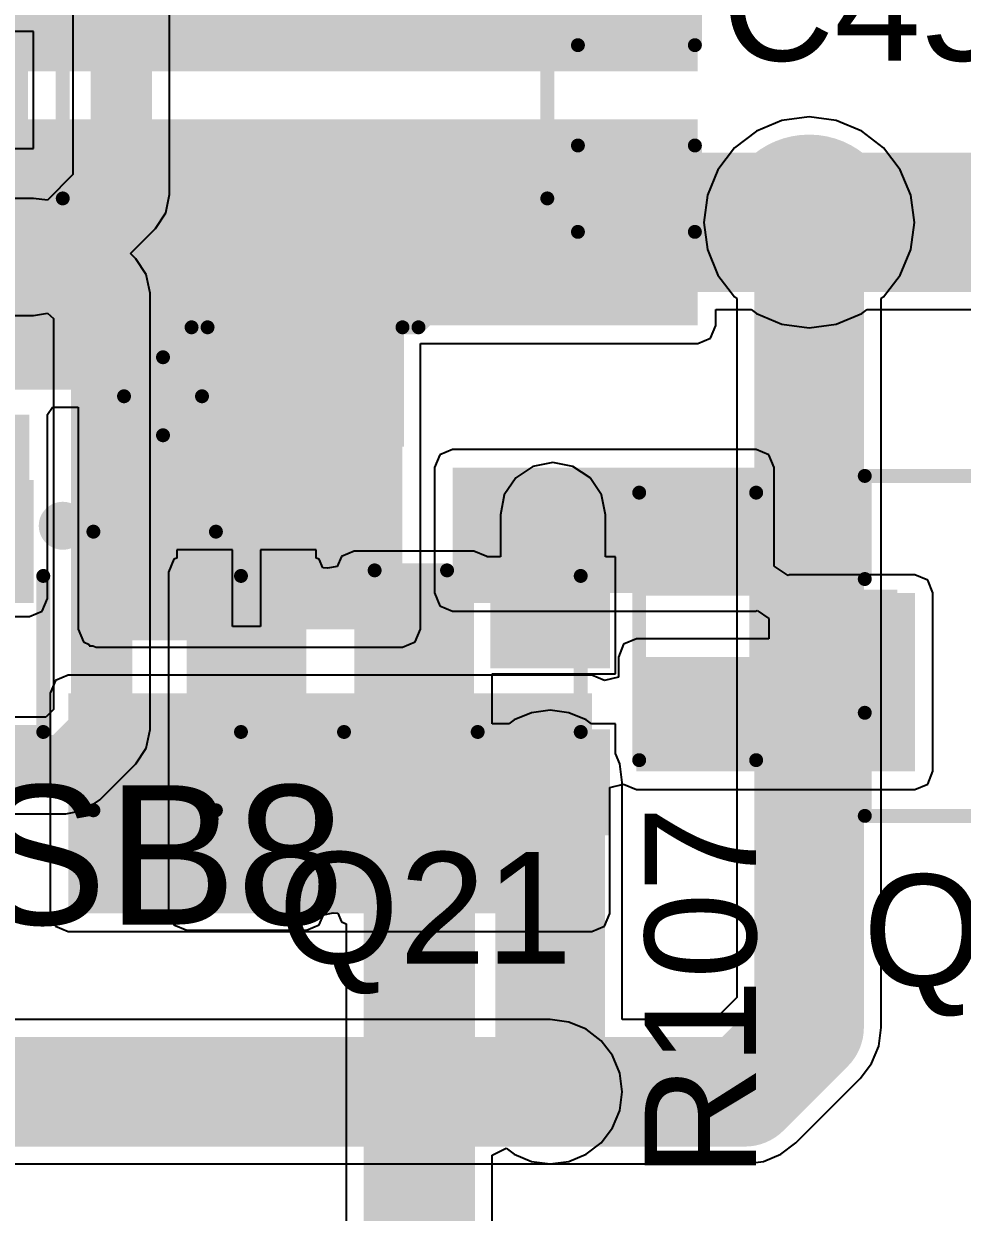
# Model space of a CAD drawing. Header units: millimetres. Extents: x 0 to 214, y 0 to 214.
# Drawn here: x 5.386 to 5.723, y 0.5388 to 0.9653 of the extents above; entities that cross this region are included whole.
import ezdxf

# ---------------------------------------------------------------- set-up
doc = ezdxf.new("R2010")
doc.units = ezdxf.units.MM
doc.header["$MEASUREMENT"] = 0
for name, color, linetype in [('BottomLayer', 5, 'Continuous'), ('BottomPaste', 16, 'Continuous'), ('BottomSolder', 6, 'Continuous'), ('TopLayer', 1, 'Continuous'), ('TopOverlay', 2, 'Continuous'), ('TopPaste', 8, 'Continuous'), ('TopSolder', 216, 'Continuous'), ('ViaHoleLayer', 16, 'Continuous')]:
    doc.layers.add(name, color=color, linetype=linetype)
doc.styles.add('Arial', font='', dxfattribs={"height": 0.2})
doc.styles.get('Arial').set_extended_font_data('Arial')

# ---------------------------------------------------------------- blocks, each defined once
blk = doc.blocks.new('SOT_23_44')
at = {"layer": 'TopLayer'}
for points in [[(-0.01614, 0.05748), (0.01614, 0.05748), (0.01614, 0.02126), (-0.01614, 0.02126)], [(-0.05354, -0.02126), (-0.02126, -0.02126), (-0.02126, -0.05748), (-0.05354, -0.05748)], [(0.02126, -0.02126), (0.05354, -0.02126), (0.05354, -0.05748), (0.02126, -0.05748)]]:
    blk.add_hatch(color=1, dxfattribs=at).paths.add_polyline_path(points)
at = {"layer": 'TopPaste'}
for points in [[(-0.01614, 0.05748), (0.01614, 0.05748), (0.01614, 0.02126), (-0.01614, 0.02126)], [(-0.05354, -0.02126), (-0.02126, -0.02126), (-0.02126, -0.05748), (-0.05354, -0.05748)], [(0.02126, -0.02126), (0.05354, -0.02126), (0.05354, -0.05748), (0.02126, -0.05748)]]:
    blk.add_hatch(color=8, dxfattribs=at).paths.add_polyline_path(points)
at = {"layer": 'TopSolder'}
for points in [[(-0.02014, 0.06148), (0.02014, 0.06148), (0.02014, 0.01726), (-0.02014, 0.01726)], [(-0.05754, -0.01726), (-0.01726, -0.01726), (-0.01726, -0.06148), (-0.05754, -0.06148)], [(0.01726, -0.01726), (0.05754, -0.01726), (0.05754, -0.06148), (0.01726, -0.06148)]]:
    blk.add_hatch(color=216, dxfattribs=at).paths.add_polyline_path(points)
at = {"layer": 'TopOverlay', "const_width": 0.005}
for points in [[(-0.061, 0.029), (-0.024, 0.029)], [(-0.061, 0.029), (-0.061, -0.027)], [(0.024, 0.029), (0.061, 0.029)], [(0.061, 0.029), (0.061, -0.027)], [(-0.013, -0.029), (0.013, -0.029)]]:
    blk.add_lwpolyline(points, dxfattribs=at)
at = {"layer": 'TopOverlay'}
for points, const_width in [([(-0.06225, 0.029, 1), (-0.05975, 0.029, 1)], 0.0025), ([(-0.06225, 0.029, 1), (-0.05975, 0.029, 1)], 0.0025), ([(-0.02525, 0.029, 1), (-0.02275, 0.029, 1)], 0.0025), ([(0.02275, 0.029, 1), (0.02525, 0.029, 1)], 0.0025), ([(0.05975, 0.029, 1), (0.06225, 0.029, 1)], 0.0025), ([(0.05975, 0.029, 1), (0.06225, 0.029, 1)], 0.0025), ([(-0.06225, -0.027, 1), (-0.05975, -0.027, 1)], 0.0025), ([(0.05975, -0.027, 1), (0.06225, -0.027, 1)], 0.0025), ([(-0.01425, -0.029, 1), (-0.01175, -0.029, 1)], 0.0025), ([(0.01175, -0.029, 1), (0.01425, -0.029, 1)], 0.0025), ([(-0.06439, -0.045, 1), (-0.07161, -0.045, 1)], 0.01), ([(-0.07411, -0.045, 1), (-0.06911, -0.045, 1)], 0.005), ([(-0.06689, -0.045, 1), (-0.06189, -0.045, 1)], 0.005)]:
    blk.add_lwpolyline(points, format="xyb", close=True, dxfattribs=dict(at, const_width=const_width))
blk = doc.blocks.new('R___0603_74')
at = {"layer": 'TopLayer'}
for points in [[(-0.015, 0.0175), (-0.015, -0.0175), (-0.045, -0.0175), (-0.045, 0.0175)], [(0.045, 0.0175), (0.045, -0.0175), (0.015, -0.0175), (0.015, 0.0175)]]:
    blk.add_hatch(color=1, dxfattribs=at).paths.add_polyline_path(points)
at = {"layer": 'TopPaste'}
for points in [[(-0.015, 0.0175), (-0.015, -0.0175), (-0.045, -0.0175), (-0.045, 0.0175)], [(0.045, 0.0175), (0.045, -0.0175), (0.015, -0.0175), (0.015, 0.0175)]]:
    blk.add_hatch(color=8, dxfattribs=at).paths.add_polyline_path(points)
at = {"layer": 'TopSolder'}
for points in [[(-0.011, 0.0215), (-0.011, -0.0215), (-0.049, -0.0215), (-0.049, 0.0215)], [(0.049, 0.0215), (0.049, -0.0215), (0.011, -0.0215), (0.011, 0.0215)]]:
    blk.add_hatch(color=216, dxfattribs=at).paths.add_polyline_path(points)
at = {"layer": 'TopOverlay', "const_width": 0.005}
for points in [[(-0.048, -0.021), (-0.048, 0.021)], [(0.048, 0.021), (-0.048, 0.021)], [(0.048, -0.021), (0.048, 0.021)], [(0.048, -0.021), (-0.048, -0.021)]]:
    blk.add_lwpolyline(points, dxfattribs=at)
at = {"layer": 'TopOverlay', "const_width": 0.0025}
for points in [[(-0.04925, 0.021, 1), (-0.04675, 0.021, 1)], [(-0.04925, 0.021, 1), (-0.04675, 0.021, 1)], [(0.04675, 0.021, 1), (0.04925, 0.021, 1)], [(0.04675, 0.021, 1), (0.04925, 0.021, 1)], [(-0.04925, -0.021, 1), (-0.04675, -0.021, 1)], [(-0.04925, -0.021, 1), (-0.04675, -0.021, 1)], [(0.04675, -0.021, 1), (0.04925, -0.021, 1)], [(0.04675, -0.021, 1), (0.04925, -0.021, 1)]]:
    blk.add_lwpolyline(points, format="xyb", close=True, dxfattribs=at)
blk = doc.blocks.new('RES_0603_B_140')
at = {"layer": 'BottomLayer'}
for points in [[(-0.045, -0.0175), (-0.045, 0.0175), (-0.015, 0.0175), (-0.015, -0.0175)], [(0.015, -0.0175), (0.015, 0.0175), (0.045, 0.0175), (0.045, -0.0175)]]:
    blk.add_hatch(color=5, dxfattribs=at).paths.add_polyline_path(points)
at = {"layer": 'BottomPaste'}
for points in [[(-0.045, -0.0175), (-0.045, 0.0175), (-0.015, 0.0175), (-0.015, -0.0175)], [(0.015, -0.0175), (0.015, 0.0175), (0.045, 0.0175), (0.045, -0.0175)]]:
    blk.add_hatch(color=16, dxfattribs=at).paths.add_polyline_path(points)
at = {"layer": 'BottomSolder'}
for points in [[(-0.049, -0.0215), (-0.049, 0.0215), (-0.011, 0.0215), (-0.011, -0.0215)], [(0.011, -0.0215), (0.011, 0.0215), (0.049, 0.0215), (0.049, -0.0215)]]:
    blk.add_hatch(color=6, dxfattribs=at).paths.add_polyline_path(points)
blk = doc.blocks.new('S______B______235')
at = {"layer": 'TopLayer'}
for points in [[(-0.045, -0.0175), (-0.045, 0.0175), (-0.015, 0.0175), (-0.015, -0.0175)], [(0.015, -0.0175), (0.015, 0.0175), (0.045, 0.0175), (0.045, -0.0175)]]:
    blk.add_hatch(color=1, dxfattribs=at).paths.add_polyline_path(points)
at = {"layer": 'TopPaste'}
for points in [[(-0.045, -0.0175), (-0.045, 0.0175), (-0.015, 0.0175), (-0.015, -0.0175)], [(0.015, -0.0175), (0.015, 0.0175), (0.045, 0.0175), (0.045, -0.0175)]]:
    blk.add_hatch(color=8, dxfattribs=at).paths.add_polyline_path(points)
at = {"layer": 'TopSolder'}
for points in [[(-0.049, -0.0215), (-0.049, 0.0215), (-0.011, 0.0215), (-0.011, -0.0215)], [(0.011, -0.0215), (0.011, 0.0215), (0.049, 0.0215), (0.049, -0.0215)]]:
    blk.add_hatch(color=216, dxfattribs=at).paths.add_polyline_path(points)
at = {"layer": 'TopOverlay', "const_width": 0.005}
for points in [[(-0.05, -0.022), (-0.05, 0.022)], [(0.05, 0.022), (-0.05, 0.022)], [(0.05, -0.022), (0.05, 0.022)], [(0.05, -0.022), (-0.05, -0.022)]]:
    blk.add_lwpolyline(points, dxfattribs=at)
at = {"layer": 'TopOverlay', "const_width": 0.0025}
for points in [[(-0.05125, 0.022, 1), (-0.04875, 0.022, 1)], [(-0.05125, 0.022, 1), (-0.04875, 0.022, 1)], [(0.04875, 0.022, 1), (0.05125, 0.022, 1)], [(0.04875, 0.022, 1), (0.05125, 0.022, 1)], [(-0.05125, -0.022, 1), (-0.04875, -0.022, 1)], [(-0.05125, -0.022, 1), (-0.04875, -0.022, 1)], [(0.04875, -0.022, 1), (0.05125, -0.022, 1)], [(0.04875, -0.022, 1), (0.05125, -0.022, 1)]]:
    blk.add_lwpolyline(points, format="xyb", close=True, dxfattribs=at)
blk = doc.blocks.new('RES_0603_B_245')
at = {"layer": 'BottomLayer'}
for points in [[(-0.045, -0.0175), (-0.045, 0.0175), (-0.015, 0.0175), (-0.015, -0.0175)], [(0.015, -0.0175), (0.015, 0.0175), (0.045, 0.0175), (0.045, -0.0175)]]:
    blk.add_hatch(color=5, dxfattribs=at).paths.add_polyline_path(points)
at = {"layer": 'BottomPaste'}
for points in [[(-0.045, -0.0175), (-0.045, 0.0175), (-0.015, 0.0175), (-0.015, -0.0175)], [(0.015, -0.0175), (0.015, 0.0175), (0.045, 0.0175), (0.045, -0.0175)]]:
    blk.add_hatch(color=16, dxfattribs=at).paths.add_polyline_path(points)
at = {"layer": 'BottomSolder'}
for points in [[(-0.049, -0.0215), (-0.049, 0.0215), (-0.011, 0.0215), (-0.011, -0.0215)], [(0.011, -0.0215), (0.011, 0.0215), (0.049, 0.0215), (0.049, -0.0215)]]:
    blk.add_hatch(color=6, dxfattribs=at).paths.add_polyline_path(points)
blk = doc.blocks.new('RES_0603_B_246')
at = {"layer": 'BottomLayer'}
for points in [[(-0.045, -0.0175), (-0.045, 0.0175), (-0.015, 0.0175), (-0.015, -0.0175)], [(0.015, -0.0175), (0.015, 0.0175), (0.045, 0.0175), (0.045, -0.0175)]]:
    blk.add_hatch(color=5, dxfattribs=at).paths.add_polyline_path(points)
at = {"layer": 'BottomPaste'}
for points in [[(-0.045, -0.0175), (-0.045, 0.0175), (-0.015, 0.0175), (-0.015, -0.0175)], [(0.015, -0.0175), (0.015, 0.0175), (0.045, 0.0175), (0.045, -0.0175)]]:
    blk.add_hatch(color=16, dxfattribs=at).paths.add_polyline_path(points)
at = {"layer": 'BottomSolder'}
for points in [[(-0.049, -0.0215), (-0.049, 0.0215), (-0.011, 0.0215), (-0.011, -0.0215)], [(0.011, -0.0215), (0.011, 0.0215), (0.049, 0.0215), (0.049, -0.0215)]]:
    blk.add_hatch(color=6, dxfattribs=at).paths.add_polyline_path(points)
blk = doc.blocks.new('SOT_23_250')
at = {"layer": 'TopLayer'}
for points in [[(-0.01614, 0.05748), (0.01614, 0.05748), (0.01614, 0.02126), (-0.01614, 0.02126)], [(-0.05354, -0.02126), (-0.02126, -0.02126), (-0.02126, -0.05748), (-0.05354, -0.05748)], [(0.02126, -0.02126), (0.05354, -0.02126), (0.05354, -0.05748), (0.02126, -0.05748)]]:
    blk.add_hatch(color=1, dxfattribs=at).paths.add_polyline_path(points)
at = {"layer": 'TopPaste'}
for points in [[(-0.01614, 0.05748), (0.01614, 0.05748), (0.01614, 0.02126), (-0.01614, 0.02126)], [(-0.05354, -0.02126), (-0.02126, -0.02126), (-0.02126, -0.05748), (-0.05354, -0.05748)], [(0.02126, -0.02126), (0.05354, -0.02126), (0.05354, -0.05748), (0.02126, -0.05748)]]:
    blk.add_hatch(color=8, dxfattribs=at).paths.add_polyline_path(points)
at = {"layer": 'TopSolder'}
for points in [[(-0.02014, 0.06148), (0.02014, 0.06148), (0.02014, 0.01726), (-0.02014, 0.01726)], [(-0.05754, -0.01726), (-0.01726, -0.01726), (-0.01726, -0.06148), (-0.05754, -0.06148)], [(0.01726, -0.01726), (0.05754, -0.01726), (0.05754, -0.06148), (0.01726, -0.06148)]]:
    blk.add_hatch(color=216, dxfattribs=at).paths.add_polyline_path(points)
at = {"layer": 'TopOverlay', "const_width": 0.005}
for points in [[(-0.024, 0.029), (-0.061, 0.029)], [(-0.061, 0.029), (-0.061, -0.027)], [(0.061, 0.029), (0.024, 0.029)], [(0.061, 0.029), (0.061, -0.027)], [(0.013, -0.029), (-0.013, -0.029)]]:
    blk.add_lwpolyline(points, dxfattribs=at)
at = {"layer": 'TopOverlay'}
for points, const_width in [([(-0.06225, 0.029, 1), (-0.05975, 0.029, 1)], 0.0025), ([(-0.06225, 0.029, 1), (-0.05975, 0.029, 1)], 0.0025), ([(-0.02525, 0.029, 1), (-0.02275, 0.029, 1)], 0.0025), ([(0.02275, 0.029, 1), (0.02525, 0.029, 1)], 0.0025), ([(0.05975, 0.029, 1), (0.06225, 0.029, 1)], 0.0025), ([(0.05975, 0.029, 1), (0.06225, 0.029, 1)], 0.0025), ([(-0.06225, -0.027, 1), (-0.05975, -0.027, 1)], 0.0025), ([(0.05975, -0.027, 1), (0.06225, -0.027, 1)], 0.0025), ([(-0.01425, -0.029, 1), (-0.01175, -0.029, 1)], 0.0025), ([(0.01175, -0.029, 1), (0.01425, -0.029, 1)], 0.0025), ([(-0.06439, -0.045, 1), (-0.07161, -0.045, 1)], 0.01), ([(-0.07411, -0.045, 1), (-0.06911, -0.045, 1)], 0.005), ([(-0.06689, -0.045, 1), (-0.06189, -0.045, 1)], 0.005)]:
    blk.add_lwpolyline(points, format="xyb", close=True, dxfattribs=dict(at, const_width=const_width))
blk = doc.blocks.new('C__0603_B_255')
at = {"layer": 'BottomLayer'}
for points in [[(-0.045, -0.0175), (-0.045, 0.0175), (-0.015, 0.0175), (-0.015, -0.0175)], [(0.015, -0.0175), (0.015, 0.0175), (0.045, 0.0175), (0.045, -0.0175)]]:
    blk.add_hatch(color=5, dxfattribs=at).paths.add_polyline_path(points)
at = {"layer": 'BottomPaste'}
for points in [[(-0.045, -0.0175), (-0.045, 0.0175), (-0.015, 0.0175), (-0.015, -0.0175)], [(0.015, -0.0175), (0.015, 0.0175), (0.045, 0.0175), (0.045, -0.0175)]]:
    blk.add_hatch(color=16, dxfattribs=at).paths.add_polyline_path(points)
at = {"layer": 'BottomSolder'}
for points in [[(-0.04736, -0.01986), (-0.04736, 0.01986), (-0.01264, 0.01986), (-0.01264, -0.01986)], [(0.01264, -0.01986), (0.01264, 0.01986), (0.04736, 0.01986), (0.04736, -0.01986)]]:
    blk.add_hatch(color=6, dxfattribs=at).paths.add_polyline_path(points)
blk = doc.blocks.new('SOT_23_260')
at = {"layer": 'TopLayer'}
for points in [[(-0.01614, 0.05748), (0.01614, 0.05748), (0.01614, 0.02126), (-0.01614, 0.02126)], [(-0.05354, -0.02126), (-0.02126, -0.02126), (-0.02126, -0.05748), (-0.05354, -0.05748)], [(0.02126, -0.02126), (0.05354, -0.02126), (0.05354, -0.05748), (0.02126, -0.05748)]]:
    blk.add_hatch(color=1, dxfattribs=at).paths.add_polyline_path(points)
at = {"layer": 'TopPaste'}
for points in [[(-0.01614, 0.05748), (0.01614, 0.05748), (0.01614, 0.02126), (-0.01614, 0.02126)], [(-0.05354, -0.02126), (-0.02126, -0.02126), (-0.02126, -0.05748), (-0.05354, -0.05748)], [(0.02126, -0.02126), (0.05354, -0.02126), (0.05354, -0.05748), (0.02126, -0.05748)]]:
    blk.add_hatch(color=8, dxfattribs=at).paths.add_polyline_path(points)
at = {"layer": 'TopSolder'}
for points in [[(-0.02014, 0.06148), (0.02014, 0.06148), (0.02014, 0.01726), (-0.02014, 0.01726)], [(-0.05754, -0.01726), (-0.01726, -0.01726), (-0.01726, -0.06148), (-0.05754, -0.06148)], [(0.01726, -0.01726), (0.05754, -0.01726), (0.05754, -0.06148), (0.01726, -0.06148)]]:
    blk.add_hatch(color=216, dxfattribs=at).paths.add_polyline_path(points)
at = {"layer": 'TopOverlay', "const_width": 0.005}
for points in [[(-0.024, 0.029), (-0.061, 0.029)], [(-0.061, 0.029), (-0.061, -0.027)], [(0.061, 0.029), (0.024, 0.029)], [(0.061, 0.029), (0.061, -0.027)], [(0.013, -0.029), (-0.013, -0.029)]]:
    blk.add_lwpolyline(points, dxfattribs=at)
at = {"layer": 'TopOverlay'}
for points, const_width in [([(-0.06225, 0.029, 1), (-0.05975, 0.029, 1)], 0.0025), ([(-0.06225, 0.029, 1), (-0.05975, 0.029, 1)], 0.0025), ([(-0.02525, 0.029, 1), (-0.02275, 0.029, 1)], 0.0025), ([(0.02275, 0.029, 1), (0.02525, 0.029, 1)], 0.0025), ([(0.05975, 0.029, 1), (0.06225, 0.029, 1)], 0.0025), ([(0.05975, 0.029, 1), (0.06225, 0.029, 1)], 0.0025), ([(-0.06225, -0.027, 1), (-0.05975, -0.027, 1)], 0.0025), ([(0.05975, -0.027, 1), (0.06225, -0.027, 1)], 0.0025), ([(-0.01425, -0.029, 1), (-0.01175, -0.029, 1)], 0.0025), ([(0.01175, -0.029, 1), (0.01425, -0.029, 1)], 0.0025), ([(-0.06439, -0.045, 1), (-0.07161, -0.045, 1)], 0.01), ([(-0.07411, -0.045, 1), (-0.06911, -0.045, 1)], 0.005), ([(-0.06689, -0.045, 1), (-0.06189, -0.045, 1)], 0.005)]:
    blk.add_lwpolyline(points, format="xyb", close=True, dxfattribs=dict(at, const_width=const_width))
blk = doc.blocks.new('C__0603_343')
at = {"layer": 'TopLayer'}
for points in [[(-0.015, 0.0175), (-0.015, -0.0175), (-0.045, -0.0175), (-0.045, 0.0175)], [(0.045, 0.0175), (0.045, -0.0175), (0.015, -0.0175), (0.015, 0.0175)]]:
    blk.add_hatch(color=1, dxfattribs=at).paths.add_polyline_path(points)
at = {"layer": 'TopPaste'}
for points in [[(-0.015, 0.0175), (-0.015, -0.0175), (-0.045, -0.0175), (-0.045, 0.0175)], [(0.045, 0.0175), (0.045, -0.0175), (0.015, -0.0175), (0.015, 0.0175)]]:
    blk.add_hatch(color=8, dxfattribs=at).paths.add_polyline_path(points)
at = {"layer": 'TopSolder'}
for points in [[(-0.01264, 0.01986), (-0.01264, -0.01986), (-0.04736, -0.01986), (-0.04736, 0.01986)], [(0.04736, 0.01986), (0.04736, -0.01986), (0.01264, -0.01986), (0.01264, 0.01986)]]:
    blk.add_hatch(color=216, dxfattribs=at).paths.add_polyline_path(points)
at = {"layer": 'TopOverlay', "const_width": 0.005}
for points in [[(-0.049, 0.021), (-0.049, -0.021)], [(-0.049, 0.021), (-0.018, 0.021)], [(0.018, 0.021), (0.049, 0.021)], [(0.049, 0.021), (0.049, -0.021)], [(-0.049, -0.021), (-0.018, -0.021)], [(0.018, -0.021), (0.049, -0.021)]]:
    blk.add_lwpolyline(points, dxfattribs=at)
at = {"layer": 'TopOverlay', "const_width": 0.0025}
for points in [[(-0.05025, 0.021, 1), (-0.04775, 0.021, 1)], [(-0.05025, 0.021, 1), (-0.04775, 0.021, 1)], [(-0.01925, 0.021, 1), (-0.01675, 0.021, 1)], [(0.01675, 0.021, 1), (0.01925, 0.021, 1)], [(0.04775, 0.021, 1), (0.05025, 0.021, 1)], [(0.04775, 0.021, 1), (0.05025, 0.021, 1)], [(-0.05025, -0.021, 1), (-0.04775, -0.021, 1)], [(-0.05025, -0.021, 1), (-0.04775, -0.021, 1)], [(-0.01925, -0.021, 1), (-0.01675, -0.021, 1)], [(0.01675, -0.021, 1), (0.01925, -0.021, 1)], [(0.04775, -0.021, 1), (0.05025, -0.021, 1)], [(0.04775, -0.021, 1), (0.05025, -0.021, 1)]]:
    blk.add_lwpolyline(points, format="xyb", close=True, dxfattribs=at)
blk = doc.blocks.new('RVT1E100M0405__345')
at = {"layer": 'TopLayer'}
for points in [[(-0.12205, 0.0315), (-0.01969, 0.0315), (-0.01969, -0.0315), (-0.12205, -0.0315)], [(0.01969, 0.0315), (0.12205, 0.0315), (0.12205, -0.0315), (0.01969, -0.0315)]]:
    blk.add_hatch(color=1, dxfattribs=at).paths.add_polyline_path(points)
at = {"layer": 'TopPaste'}
for points in [[(-0.12205, 0.0315), (-0.01969, 0.0315), (-0.01969, -0.0315), (-0.12205, -0.0315)], [(0.01969, 0.0315), (0.12205, 0.0315), (0.12205, -0.0315), (0.01969, -0.0315)]]:
    blk.add_hatch(color=8, dxfattribs=at).paths.add_polyline_path(points)
at = {"layer": 'TopSolder'}
for points in [[(-0.12605, 0.0355), (-0.01569, 0.0355), (-0.01569, -0.0355), (-0.12605, -0.0355)], [(0.01569, 0.0355), (0.12605, 0.0355), (0.12605, -0.0355), (0.01569, -0.0355)]]:
    blk.add_hatch(color=216, dxfattribs=at).paths.add_polyline_path(points)
at = {"layer": 'TopOverlay', "const_width": 0.005}
for points in [[(-0.037, 0.087), (-0.08325, 0.04075)], [(-0.037, 0.087), (0.085, 0.087)], [(0.085, 0.087), (0.085, 0.039)], [(-0.108, 0.065), (-0.108, 0.037)], [(-0.122, 0.051), (-0.094, 0.051)], [(-0.08325, 0.04075), (-0.08325, 0.035)], [(-0.08325, -0.035), (-0.08325, -0.04075)], [(-0.08325, -0.04075), (-0.037, -0.087)], [(0.085, -0.039), (0.085, -0.087)], [(-0.037, -0.087), (0.085, -0.087)]]:
    blk.add_lwpolyline(points, dxfattribs=at)
at = {"layer": 'TopOverlay', "const_width": 0.0025}
for points in [[(-0.03825, 0.087, 1), (-0.03575, 0.087, 1)], [(-0.03825, 0.087, 1), (-0.03575, 0.087, 1)], [(0.08375, 0.087, 1), (0.08625, 0.087, 1)], [(0.08375, 0.087, 1), (0.08625, 0.087, 1)], [(-0.10925, 0.065, 1), (-0.10675, 0.065, 1)], [(-0.12325, 0.051, 1), (-0.12075, 0.051, 1)], [(-0.09525, 0.051, 1), (-0.09275, 0.051, 1)], [(-0.0845, 0.04075, 1), (-0.082, 0.04075, 1)], [(-0.0845, 0.04075, 1), (-0.082, 0.04075, 1)], [(-0.10925, 0.037, 1), (-0.10675, 0.037, 1)], [(0.08375, 0.039, 1), (0.08625, 0.039, 1)], [(-0.0845, 0.035, 1), (-0.082, 0.035, 1)], [(-0.0845, -0.035, 1), (-0.082, -0.035, 1)], [(-0.0845, -0.04075, 1), (-0.082, -0.04075, 1)], [(-0.0845, -0.04075, 1), (-0.082, -0.04075, 1)], [(0.08375, -0.039, 1), (0.08625, -0.039, 1)], [(-0.03825, -0.087, 1), (-0.03575, -0.087, 1)], [(-0.03825, -0.087, 1), (-0.03575, -0.087, 1)], [(0.08375, -0.087, 1), (0.08625, -0.087, 1)], [(0.08375, -0.087, 1), (0.08625, -0.087, 1)]]:
    blk.add_lwpolyline(points, format="xyb", close=True, dxfattribs=at)

msp = doc.modelspace()

# ---------------------------------------------------------------- hatches: boundary and pattern name
at = {"layer": 'BottomLayer'}
h = msp.add_hatch(color=5, dxfattribs=at)
edge = h.paths.add_edge_path()
edge.add_arc((5.668, 0.894), 0.0315, 0, 360)
h = msp.add_hatch(color=5, dxfattribs=at)
edge = h.paths.add_edge_path()
edge.add_arc((5.576, 0.789), 0.01181, 0, 360)
for points in [[(5.4445, 0.6465), (5.4875, 0.6465), (5.4875, 0.7685), (5.4445, 0.7685)], [(5.50467, 0.64755), (5.54767, 0.64755), (5.54767, 0.76955), (5.50467, 0.76955)]]:
    msp.add_hatch(color=5, dxfattribs=at).paths.add_polyline_path(points)
h = msp.add_hatch(color=5, dxfattribs=at)
edge = h.paths.add_edge_path()
edge.add_arc((5.528, 0.66), 0.01181, 0, 360)
h = msp.add_hatch(color=5, dxfattribs=at)
edge = h.paths.add_edge_path()
edge.add_arc((5.575, 0.582), 0.01181, 0, 360)
at = {"layer": 'BottomSolder'}
h = msp.add_hatch(color=6, dxfattribs=at)
edge = h.paths.add_edge_path()
edge.add_arc((5.668, 0.894), 0.01575, 0, 360)
h = msp.add_hatch(color=6, dxfattribs=at)
edge = h.paths.add_edge_path()
edge.add_arc((5.576, 0.789), 0.00591, 0, 360)
h = msp.add_hatch(color=6, dxfattribs=at)
edge = h.paths.add_edge_path()
edge.add_arc((5.528, 0.66), 0.00591, 0, 360)
h = msp.add_hatch(color=6, dxfattribs=at)
edge = h.paths.add_edge_path()
edge.add_arc((5.575, 0.582), 0.00591, 0, 360)
at = {"layer": 'TopLayer'}
for points in [[(4.537, 0.94818), (5.628, 0.94818), (5.628, 1.069), (4.537, 1.069)], [(5.327, 0.871), (5.432, 0.871), (5.432, 0.931), (5.327, 0.931)], [(5.412, 0.857), (5.628, 0.857), (5.628, 0.931), (5.412, 0.931)], [(5.412, 0.748), (5.522, 0.748), (5.522, 0.923), (5.412, 0.923)], [(5.344, 0.759), (5.388, 0.759), (5.388, 0.825), (5.344, 0.825)], [(5.54, 0.761), (5.649, 0.761), (5.649, 0.806), (5.54, 0.806)], [(5.661, 0.697), (5.706, 0.697), (5.706, 0.761), (5.661, 0.761)], [(5.606, 0.697), (5.706, 0.697), (5.706, 0.738), (5.606, 0.738)], [(5.402, 0.646), (5.59, 0.646), (5.59, 0.725), (5.402, 0.725)]]:
    msp.add_hatch(color=1, dxfattribs=at).paths.add_polyline_path(points)
h = msp.add_hatch(color=1, dxfattribs=at)
edge = h.paths.add_edge_path()
edge.add_arc((5.668, 0.894), 0.0315, 0, 360)
h = msp.add_hatch(color=1, dxfattribs=at)
edge = h.paths.add_edge_path()
edge.add_arc((5.576, 0.789), 0.01181, 0, 360)
h = msp.add_hatch(color=1, dxfattribs=at)
edge = h.paths.add_edge_path()
edge.add_arc((5.528, 0.66), 0.01181, 0, 360)
h = msp.add_hatch(color=1, dxfattribs=at)
edge = h.paths.add_edge_path()
edge.add_arc((5.575, 0.582), 0.01181, 0, 360)
at = {"layer": 'TopSolder'}
h = msp.add_hatch(color=216, dxfattribs=at)
edge = h.paths.add_edge_path()
edge.add_arc((5.668, 0.894), 0.01575, 0, 360)
h = msp.add_hatch(color=216, dxfattribs=at)
edge = h.paths.add_edge_path()
edge.add_arc((5.576, 0.789), 0.00591, 0, 360)
h = msp.add_hatch(color=216, dxfattribs=at)
edge = h.paths.add_edge_path()
edge.add_arc((5.528, 0.66), 0.00591, 0, 360)
h = msp.add_hatch(color=216, dxfattribs=at)
edge = h.paths.add_edge_path()
edge.add_arc((5.575, 0.582), 0.00591, 0, 360)
at = {"layer": 'ViaHoleLayer'}
h = msp.add_hatch(color=16, dxfattribs=at)
edge = h.paths.add_edge_path()
edge.add_arc((5.668, 0.894), 0.01575, 0, 360)
h = msp.add_hatch(color=16, dxfattribs=at)
edge = h.paths.add_edge_path()
edge.add_arc((5.576, 0.789), 0.00591, 0, 360)
h = msp.add_hatch(color=16, dxfattribs=at)
edge = h.paths.add_edge_path()
edge.add_arc((5.528, 0.66), 0.00591, 0, 360)
h = msp.add_hatch(color=16, dxfattribs=at)
edge = h.paths.add_edge_path()
edge.add_arc((5.575, 0.582), 0.00591, 0, 360)

# ---------------------------------------------------------------- linework, layer by layer
at = {"layer": 'BottomLayer'}
for p, q in [((5.43833, 0.904), (5.43833, 0.977)), ((5.40367, 0.96982), (5.40367, 0.91118)), ((5.3895, 0.96255), (5.3425, 0.96255)), ((5.3895, 0.92055), (5.3895, 0.96255)), ((5.65821, 0.93053), (5.64909, 0.92675)), ((5.668, 0.93182), (5.65821, 0.93053)), ((5.67779, 0.93053), (5.668, 0.93182)), ((5.68691, 0.92675), (5.67779, 0.93053)), ((5.64909, 0.92675), (5.64126, 0.92074)), ((5.69474, 0.92074), (5.68691, 0.92675)), ((5.3425, 0.92055), (5.3895, 0.92055)), ((5.64126, 0.92074), (5.63525, 0.91291)), ((5.70075, 0.91291), (5.69474, 0.92074)), ((5.63525, 0.91291), (5.63147, 0.90379)), ((5.70453, 0.90379), (5.70075, 0.91291)), ((5.40367, 0.91118), (5.3945, 0.90201)), ((5.3895, 0.90255), (5.3425, 0.90255)), ((5.3945, 0.90201), (5.3895, 0.90255)), ((5.3895, 0.90255), (5.3895, 0.90255)), ((5.43701, 0.89737), (5.43833, 0.904)), ((5.43833, 0.904), (5.43833, 0.904)), ((5.63147, 0.90379), (5.63018, 0.894)), ((5.70582, 0.894), (5.70453, 0.90379)), ((5.43326, 0.89174), (5.43701, 0.89737)), ((5.42432, 0.8828), (5.43326, 0.89174)), ((5.43326, 0.89174), (5.43326, 0.89174)), ((5.63018, 0.894), (5.63147, 0.88421)), ((5.70453, 0.88421), (5.70582, 0.894)), ((5.63147, 0.88421), (5.63525, 0.87509)), ((5.70075, 0.87509), (5.70453, 0.88421)), ((5.42626, 0.88087), (5.42432, 0.8828)), ((5.43001, 0.87524), (5.42626, 0.88087)), ((5.43133, 0.86861), (5.43001, 0.87524)), ((5.63525, 0.87509), (5.64126, 0.86726)), ((5.69474, 0.86726), (5.70075, 0.87509)), ((5.43133, 0.71194), (5.43133, 0.86861)), ((5.64126, 0.86726), (5.64209, 0.86662)), ((5.64209, 0.86662), (5.64209, 0.61579)), ((5.69391, 0.86662), (5.69474, 0.86726)), ((5.69391, 0.60506), (5.69391, 0.86662)), ((5.34548, 0.86055), (5.3895, 0.86055)), ((5.3895, 0.86055), (5.3945, 0.86143)), ((5.3895, 0.86055), (5.3895, 0.86055)), ((5.3945, 0.86143), (5.39667, 0.85951)), ((5.39667, 0.85951), (5.39667, 0.71912)), ((5.56878, 0.80643), (5.56266, 0.80234)), ((5.576, 0.80786), (5.56878, 0.80643)), ((5.58322, 0.80643), (5.576, 0.80786)), ((5.58934, 0.80234), (5.58322, 0.80643)), ((5.56266, 0.80234), (5.55857, 0.79622)), ((5.59343, 0.79622), (5.58934, 0.80234)), ((5.55857, 0.79622), (5.55714, 0.789)), ((5.59486, 0.789), (5.59343, 0.79622)), ((5.55714, 0.789), (5.55714, 0.774)), ((5.59486, 0.774), (5.59486, 0.789)), ((5.461, 0.7765), (5.441, 0.7765)), ((5.441, 0.7765), (5.441, 0.77354)), ((5.461, 0.749), (5.461, 0.7765)), ((5.491, 0.7765), (5.471, 0.7765)), ((5.471, 0.7765), (5.471, 0.749)), ((5.491, 0.77354), (5.491, 0.7765)), ((5.43991, 0.77309), (5.43801, 0.7685)), ((5.441, 0.77354), (5.43991, 0.77309)), ((5.49209, 0.77309), (5.491, 0.77354)), ((5.49337, 0.77001), (5.49209, 0.77309)), ((5.50008, 0.77414), (5.49858, 0.77051)), ((5.50467, 0.77604), (5.50008, 0.77414)), ((5.54767, 0.77604), (5.50467, 0.77604)), ((5.55226, 0.77414), (5.54767, 0.77604)), ((5.55232, 0.774), (5.55226, 0.77414)), ((5.55714, 0.774), (5.55232, 0.774)), ((5.5985, 0.774), (5.59486, 0.774)), ((5.5985, 0.732), (5.5985, 0.774)), ((5.43801, 0.7685), (5.43801, 0.6465)), ((5.49509, 0.76984), (5.49337, 0.77001)), ((5.49858, 0.77051), (5.49509, 0.76984)), ((5.471, 0.749), (5.461, 0.749)), ((5.55417, 0.714), (5.55417, 0.732)), ((5.55417, 0.732), (5.5985, 0.732)), ((5.39667, 0.71912), (5.39393, 0.71639)), ((5.56829, 0.71802), (5.56205, 0.71544)), ((5.575, 0.71891), (5.56829, 0.71802)), ((5.58171, 0.71802), (5.575, 0.71891)), ((5.58795, 0.71544), (5.58171, 0.71802)), ((5.39393, 0.71639), (5.38, 0.71639)), ((5.56018, 0.714), (5.55417, 0.714)), ((5.56205, 0.71544), (5.56018, 0.714)), ((5.58982, 0.714), (5.58795, 0.71544)), ((5.5985, 0.714), (5.58982, 0.714)), ((5.5985, 0.70338), (5.5985, 0.714)), ((5.43001, 0.70531), (5.43133, 0.71194)), ((5.42626, 0.69969), (5.43001, 0.70531)), ((5.41337, 0.6868), (5.42626, 0.69969)), ((5.60002, 0.69971), (5.5985, 0.70338)), ((5.60091, 0.693), (5.60002, 0.69971)), ((5.60091, 0.60791), (5.60091, 0.693)), ((5.40775, 0.68304), (5.41337, 0.6868)), ((5.40111, 0.68172), (5.40775, 0.68304)), ((5.38, 0.68172), (5.40111, 0.68172)), ((5.43801, 0.6465), (5.43991, 0.64191)), ((5.49209, 0.64191), (5.4936, 0.64554)), ((5.4936, 0.64554), (5.49708, 0.6462)), ((5.49708, 0.6462), (5.4988, 0.64604)), ((5.4988, 0.64604), (5.50008, 0.64295)), ((5.43991, 0.64191), (5.4445, 0.64001)), ((5.4445, 0.64001), (5.4875, 0.64001)), ((5.4875, 0.64001), (5.49209, 0.64191)), ((5.50008, 0.64295), (5.50178, 0.64225)), ((5.50178, 0.64225), (5.50178, 0.43169)), ((5.64209, 0.61579), (5.63421, 0.60791)), ((5.63421, 0.60791), (5.60091, 0.60791)), ((5.69302, 0.59836), (5.69391, 0.60506)), ((5.69044, 0.59211), (5.69302, 0.59836)), ((5.68632, 0.58674), (5.69044, 0.59211)), ((5.66326, 0.56368), (5.68632, 0.58674)), ((5.65789, 0.55956), (5.66326, 0.56368)), ((5.55422, 0.55926), (5.55922, 0.56173)), ((5.55422, 0.43169), (5.55422, 0.55926)), ((5.55922, 0.56173), (5.56205, 0.55956)), ((5.56205, 0.55956), (5.56829, 0.55698)), ((5.65164, 0.55698), (5.65789, 0.55956)), ((5.56829, 0.55698), (5.575, 0.55609)), ((5.575, 0.55609), (5.64494, 0.55609)), ((5.64494, 0.55609), (5.65164, 0.55698))]:
    msp.add_line(p, q, dxfattribs=at)
for points, const_width in [([(5.421, 0.904), (5.421, 0.977)], 0.022), ([(5.3985, 0.8815), (5.421, 0.904)], 0.022), ([(5.668, 0.60506), (5.668, 0.894)], 0.03937), ([(5.36606, 0.8815), (5.3985, 0.8815)], 0.022), ([(5.3985, 0.8815), (5.40111, 0.8815)], 0.022), ([(5.40111, 0.8815), (5.414, 0.86861)], 0.022), ([(5.414, 0.71194), (5.414, 0.86861)], 0.022), ([(5.576, 0.754), (5.576, 0.789)], 0.025), ([(5.575, 0.753), (5.576, 0.754)], 0.025), ([(5.52617, 0.75005), (5.5265, 0.74972)], 0.022), ([(5.40111, 0.69906), (5.414, 0.71194)], 0.022), ([(5.575, 0.582), (5.575, 0.693)], 0.03937), ([(5.359, 0.69906), (5.40111, 0.69906)], 0.022), ([(5.528, 0.36846), (5.528, 0.66)], 0.04), ([(5.64494, 0.582), (5.668, 0.60506)], 0.03937), ([(5.575, 0.582), (5.64494, 0.582)], 0.03937)]:
    msp.add_lwpolyline(points, dxfattribs=dict(at, const_width=const_width))
for points, const_width in [([(5.4155, 0.904, 1), (5.4265, 0.904, 1)], 0.011), ([(5.4155, 0.904, 1), (5.4265, 0.904, 1)], 0.011), ([(5.65816, 0.894, 1), (5.67784, 0.894, 1)], 0.01969), ([(5.393, 0.8815, 1), (5.404, 0.8815, 1)], 0.011), ([(5.393, 0.8815, 1), (5.404, 0.8815, 1)], 0.011), ([(5.393, 0.8815, 1), (5.404, 0.8815, 1)], 0.011), ([(5.39561, 0.8815, 1), (5.40661, 0.8815, 1)], 0.011), ([(5.39561, 0.8815, 1), (5.40661, 0.8815, 1)], 0.011), ([(5.4085, 0.86861, 1), (5.4195, 0.86861, 1)], 0.011), ([(5.4085, 0.86861, 1), (5.4195, 0.86861, 1)], 0.011), ([(5.56975, 0.789, 1), (5.58225, 0.789, 1)], 0.0125), ([(5.56875, 0.753, 1), (5.58125, 0.753, 1)], 0.0125), ([(5.56975, 0.754, 1), (5.58225, 0.754, 1)], 0.0125), ([(5.56975, 0.754, 1), (5.58225, 0.754, 1)], 0.0125), ([(5.52067, 0.75005, 1), (5.53167, 0.75005, 1)], 0.011), ([(5.521, 0.74972, 1), (5.532, 0.74972, 1)], 0.011), ([(5.4085, 0.71194, 1), (5.4195, 0.71194, 1)], 0.011), ([(5.4085, 0.71194, 1), (5.4195, 0.71194, 1)], 0.011), ([(5.56516, 0.693, 1), (5.58484, 0.693, 1)], 0.01969), ([(5.39561, 0.69906, 1), (5.40661, 0.69906, 1)], 0.011), ([(5.39561, 0.69906, 1), (5.40661, 0.69906, 1)], 0.011), ([(5.518, 0.66, 1), (5.538, 0.66, 1)], 0.02), ([(5.65816, 0.60506, 1), (5.67784, 0.60506, 1)], 0.01969), ([(5.65816, 0.60506, 1), (5.67784, 0.60506, 1)], 0.01969), ([(5.56516, 0.582, 1), (5.58484, 0.582, 1)], 0.01969), ([(5.56516, 0.582, 1), (5.58484, 0.582, 1)], 0.01969), ([(5.63509, 0.582, 1), (5.65478, 0.582, 1)], 0.01969), ([(5.63509, 0.582, 1), (5.65478, 0.582, 1)], 0.01969)]:
    msp.add_lwpolyline(points, format="xyb", close=True, dxfattribs=dict(at, const_width=const_width))
at = {"layer": 'TopLayer'}
for p, q in [((5.63449, 0.857), (5.63449, 0.86273)), ((5.63449, 0.86273), (5.64715, 0.86273)), ((5.64715, 0.86273), (5.64909, 0.86125)), ((5.68691, 0.86125), (5.68885, 0.86273)), ((5.68885, 0.86273), (5.737, 0.86273)), ((5.64909, 0.86125), (5.65821, 0.85747)), ((5.65821, 0.85747), (5.668, 0.85618)), ((5.668, 0.85618), (5.67779, 0.85747)), ((5.67779, 0.85747), (5.68691, 0.86125)), ((5.63259, 0.85241), (5.63449, 0.857)), ((5.52849, 0.748), (5.52849, 0.85051)), ((5.52849, 0.85051), (5.628, 0.85051)), ((5.628, 0.85051), (5.63259, 0.85241)), ((5.39449, 0.825), (5.39632, 0.82773)), ((5.39632, 0.82773), (5.40551, 0.82773)), ((5.40551, 0.82773), (5.40551, 0.748)), ((5.39449, 0.759), (5.39449, 0.825)), ((5.53541, 0.81059), (5.53351, 0.806)), ((5.54, 0.81249), (5.53541, 0.81059)), ((5.649, 0.81249), (5.54, 0.81249)), ((5.65359, 0.81059), (5.649, 0.81249)), ((5.65549, 0.806), (5.65359, 0.81059)), ((5.53351, 0.806), (5.53351, 0.761)), ((5.65549, 0.77063), (5.65549, 0.806)), ((5.66049, 0.76728), (5.65549, 0.77063)), ((5.661, 0.76749), (5.66049, 0.76728)), ((5.706, 0.76749), (5.661, 0.76749)), ((5.71059, 0.76559), (5.706, 0.76749)), ((5.71249, 0.761), (5.71059, 0.76559)), ((5.53351, 0.761), (5.53541, 0.75641)), ((5.71249, 0.697), (5.71249, 0.761)), ((5.39259, 0.75441), (5.39449, 0.759)), ((5.53541, 0.75641), (5.54, 0.75451)), ((5.344, 0.75251), (5.388, 0.75251)), ((5.388, 0.75251), (5.39259, 0.75441)), ((5.54, 0.75451), (5.649, 0.75451)), ((5.649, 0.75451), (5.64936, 0.75466)), ((5.64936, 0.75466), (5.65352, 0.75188)), ((5.65352, 0.75188), (5.65352, 0.74449)), ((5.40551, 0.748), (5.40741, 0.74341)), ((5.52659, 0.74341), (5.52849, 0.748)), ((5.40741, 0.74341), (5.4095, 0.74254)), ((5.4095, 0.74254), (5.4095, 0.742)), ((5.522, 0.74151), (5.52659, 0.74341)), ((5.60141, 0.74259), (5.59951, 0.738)), ((5.606, 0.74449), (5.60141, 0.74259)), ((5.65352, 0.74449), (5.606, 0.74449)), ((5.4095, 0.742), (5.41081, 0.742)), ((5.41081, 0.742), (5.412, 0.74151)), ((5.412, 0.74151), (5.522, 0.74151)), ((5.59951, 0.738), (5.59951, 0.7308)), ((5.39741, 0.72959), (5.39551, 0.725)), ((5.402, 0.73149), (5.39741, 0.72959)), ((5.59, 0.73149), (5.402, 0.73149)), ((5.59459, 0.72959), (5.59, 0.73149)), ((5.59951, 0.7308), (5.59459, 0.72959)), ((5.39551, 0.725), (5.39551, 0.646)), ((5.71059, 0.69241), (5.71249, 0.697)), ((5.59649, 0.6912), (5.60141, 0.69241)), ((5.59649, 0.646), (5.59649, 0.6912)), ((5.60141, 0.69241), (5.606, 0.69051)), ((5.706, 0.69051), (5.71059, 0.69241)), ((5.606, 0.69051), (5.706, 0.69051)), ((5.39551, 0.646), (5.39741, 0.64141)), ((5.59459, 0.64141), (5.59649, 0.646)), ((5.39741, 0.64141), (5.402, 0.63951)), ((5.59, 0.63951), (5.59459, 0.64141)), ((5.402, 0.63951), (5.59, 0.63951)), ((5.575, 0.60791), (5.247, 0.60791)), ((5.58171, 0.60702), (5.575, 0.60791)), ((5.58795, 0.60444), (5.58171, 0.60702)), ((5.59332, 0.60032), (5.58795, 0.60444)), ((5.59744, 0.59495), (5.59332, 0.60032)), ((5.60002, 0.58871), (5.59744, 0.59495)), ((5.60091, 0.582), (5.60002, 0.58871)), ((5.60002, 0.57529), (5.60091, 0.582)), ((5.59744, 0.56905), (5.60002, 0.57529)), ((5.59332, 0.56368), (5.59744, 0.56905)), ((5.58795, 0.55956), (5.59332, 0.56368)), ((5.58171, 0.55698), (5.58795, 0.55956)), ((5.247, 0.55609), (5.575, 0.55609)), ((5.575, 0.55609), (5.58171, 0.55698))]:
    msp.add_line(p, q, dxfattribs=at)
for points, const_width in [([(5.737, 0.894), (5.835, 0.992)], 0.05), ([(5.593, 0.891), (5.596, 0.894)], 0.05), ([(5.596, 0.894), (5.668, 0.894)], 0.05), ([(5.668, 0.894), (5.737, 0.894)], 0.05), ([(4.835, 0.859), (5.418, 0.859)], 0.05), ([(5.433, 0.703), (5.52274, 0.703)], 0.04), ([(5.52274, 0.703), (5.525, 0.70074)], 0.04), ([(5.43413, 0.70187), (5.525, 0.70074)], 0.025), ([(5.247, 0.582), (5.575, 0.582)], 0.03937)]:
    msp.add_lwpolyline(points, dxfattribs=dict(at, const_width=const_width))
for points, const_width in [([(5.5835, 0.894, 1), (5.6085, 0.894, 1)], 0.025), ([(5.5835, 0.894, 1), (5.6085, 0.894, 1)], 0.025), ([(5.6555, 0.894, 1), (5.6805, 0.894, 1)], 0.025), ([(5.6555, 0.894, 1), (5.6805, 0.894, 1)], 0.025), ([(5.7245, 0.894, 1), (5.7495, 0.894, 1)], 0.025), ([(5.7245, 0.894, 1), (5.7495, 0.894, 1)], 0.025), ([(5.5805, 0.891, 1), (5.6055, 0.891, 1)], 0.025), ([(5.4055, 0.859, 1), (5.4305, 0.859, 1)], 0.025), ([(5.423, 0.703, 1), (5.443, 0.703, 1)], 0.02), ([(5.51274, 0.703, 1), (5.53274, 0.703, 1)], 0.02), ([(5.51274, 0.703, 1), (5.53274, 0.703, 1)], 0.02), ([(5.515, 0.70074, 1), (5.535, 0.70074, 1)], 0.02), ([(5.42788, 0.70187, 1), (5.44038, 0.70187, 1)], 0.0125), ([(5.51875, 0.70074, 1), (5.53125, 0.70074, 1)], 0.0125), ([(5.56516, 0.582, 1), (5.58484, 0.582, 1)], 0.01969)]:
    msp.add_lwpolyline(points, format="xyb", close=True, dxfattribs=dict(at, const_width=const_width))

# ---------------------------------------------------------------- block references
for name, p, rotation in [('RVT1E100M0405__345', (5.487, 0.93959), 90), ('C__0603_343', (5.606, 0.93959), 90), ('RES_0603_B_140', (5.366, 0.91155), 90), ('SOT_23_44', (5.717, 0.742), 90), ('SOT_23_260', (5.332, 0.74011), 180), ('SOT_23_250', (5.525, 0.74011), 180), ('R___0603_74', (5.628, 0.749), 270), ('S______B______235', (5.433, 0.733), 270), ('RES_0603_B_245', (5.575, 0.723), 270), ('RES_0603_B_246', (5.497, 0.697), 180)]:
    msp.add_blockref(name, p, dxfattribs=dict(rotation=rotation))
msp.add_blockref('C__0603_B_255', (5.496, 0.749))

# ---------------------------------------------------------------- texts
at = {"layer": 'TopOverlay', "style": 'Arial'}
for s, height, p in [('C45', 0.04, (5.63668, 0.95201)), ('SB8', 0.05, (5.36925, 0.64199)), ('Q21', 0.04, (5.47735, 0.62801)), ('Q31', 0.04, (5.68735, 0.62001))]:
    msp.add_text(s, height=height, dxfattribs=at).set_placement(p)
msp.add_text('R107', height=0.04, rotation=90, dxfattribs=at).set_placement((5.64899, 0.55102))

doc.saveas('drawing.dxf')
